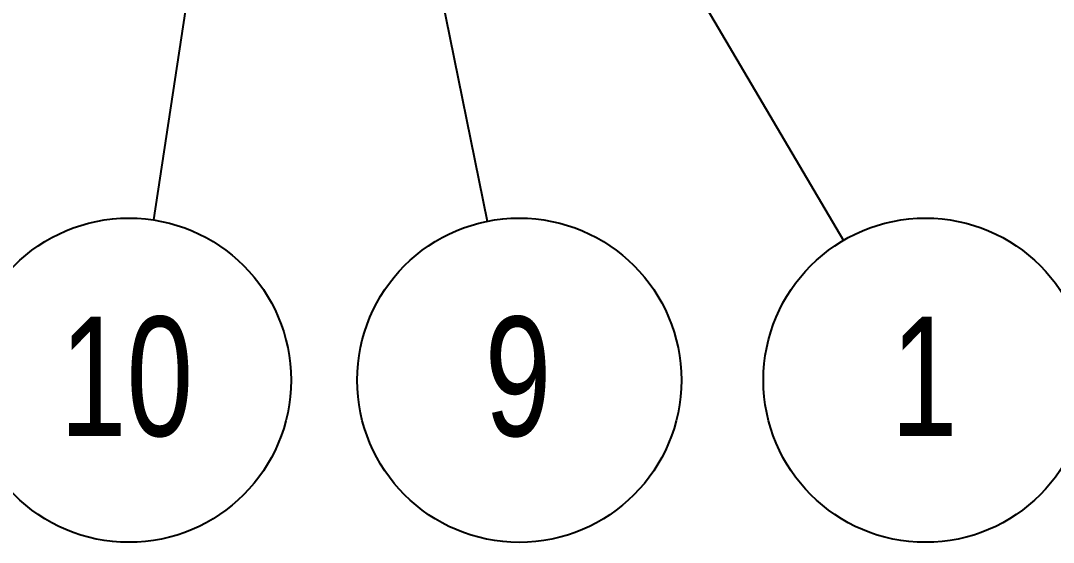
# Model space of a CAD drawing. Header units: millimetres. Extents: x 0 to 279, y 0 to 216.
# Drawn here: x 155.12 to 185.41, y 76.19 to 91.49 of the extents above; entities that cross this region are included whole.
import ezdxf

# ---------------------------------------------------------------- set-up
doc = ezdxf.new("R2010")
doc.units = ezdxf.units.MM
doc.layers.add('DIM', color=1, linetype='Continuous')
doc.styles.add('SLDTEXTSTYLE0', font='TXT', dxfattribs={"width": 0.75})
doc.dimstyles.new('SLDDIMSTYLE0', dxfattribs={"dimtxt": 0.18, "dimasz": 3.302, "dimexe": 0, "dimexo": 0.0625, "dimgap": 0, "dimtad": 0, "dimtih": 1, "dimtoh": 1, "dimdec": 0, "dimrnd": 1e-09, "dimzin": 0, "dimdsep": 46, "dimtxsty": 'Standard', "dimsah": 1, "dimcen": 0.09, "dimadec": 0, "dimazin": 0, "dimtfac": 3.302, "dimtdec": 0, "dimtofl": 0, "dimtmove": 0, "dimatfit": 3, "dimfxl": 0, "dimfrac": 2, "dimtolj": 1, "dimtzin": 0, "dimarcsym": 0})

# ---------------------------------------------------------------- blocks, each defined once
blk = doc.blocks.new('SW_NOTE_17')
at = {"layer": 'DIM', "color": 0}
blk.add_circle((2.41, -4.099), 4.755, dxfattribs=at)
at = {"layer": 'DIM', "color": 0, "insert": (2.375, -2.236), "char_height": 3.5, "attachment_point": 2, "style": 'SLDTEXTSTYLE0'}
blk.add_mtext('1', dxfattribs=at)
blk = doc.blocks.new('SW_NOTE_18')
at = {"layer": 'DIM', "color": 0}
blk.add_circle((0.945, -4.661), 4.755, dxfattribs=at)
at = {"layer": 'DIM', "color": 0, "insert": (0.909, -2.797), "char_height": 3.5, "attachment_point": 2, "style": 'SLDTEXTSTYLE0'}
blk.add_mtext('9', dxfattribs=at)
blk = doc.blocks.new('SW_NOTE_19')
at = {"layer": 'DIM', "color": 0}
blk.add_circle((-0.715, -4.701), 4.755, dxfattribs=at)
at = {"layer": 'DIM', "color": 0, "insert": (-0.785, -2.838), "char_height": 3.5, "attachment_point": 2, "style": 'SLDTEXTSTYLE0'}
blk.add_mtext('10', dxfattribs=at)

msp = doc.modelspace()

# ---------------------------------------------------------------- block references
at = {"layer": 'DIM'}
for name, p in [('SW_NOTE_19', (159.009, 85.651)), ('SW_NOTE_18', (168.798, 85.61)), ('SW_NOTE_17', (179.249, 85.049))]:
    msp.add_blockref(name, p, dxfattribs=at)

# ---------------------------------------------------------------- leaders
for points in [[(163.165, 112.99), (159.009, 85.651)], [(173.261, 111.834), (191.707, 84.874)], [(168.191, 103.854), (179.249, 85.049)], [(165.998, 99.424), (168.798, 85.61)]]:
    msp.add_leader(points, dimstyle='SLDDIMSTYLE0', dxfattribs=at)

doc.saveas('drawing.dxf')
